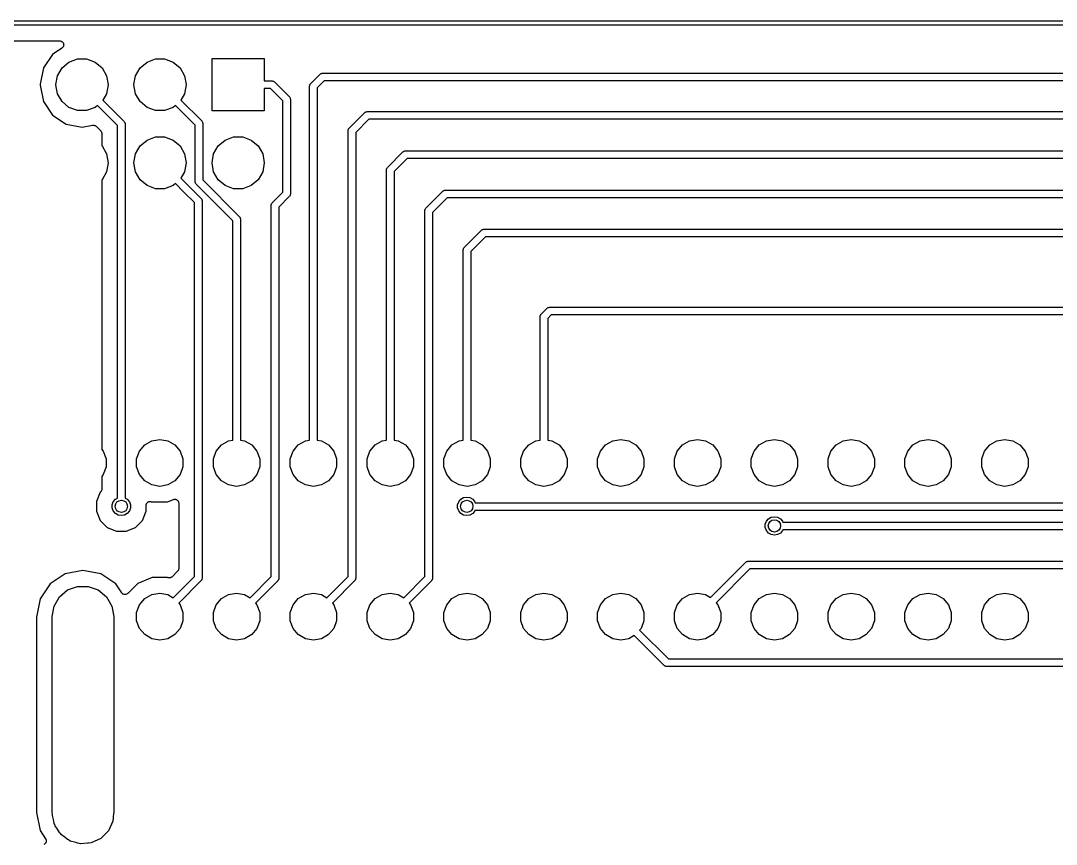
# Model space of a CAD drawing. Extents: x 70 to 225, y -126 to -70.
# Drawn here: x 88.22 to 121.91, y -96.51 to -69.72 of the extents above; entities that cross this region are included whole.
import ezdxf

# ---------------------------------------------------------------- set-up
doc = ezdxf.new("R2010")
doc.units = 0
doc.header["$MEASUREMENT"] = 0
doc.layers.add('BLACK', color=7, linetype='CONTINUOUS')

msp = doc.modelspace()

# ---------------------------------------------------------------- linework, layer by layer
at = {"layer": 'Black'}
for p, q in [((70.2, -69.725), (225.2, -69.725)), ((225.125, -69.875), (70.275, -69.875)), ((70.91, -70.383), (89.4878, -70.383)), ((89.4878, -70.383), (89.4947, -70.3842)), ((89.4947, -70.3842), (89.5017, -70.3838)), ((89.5017, -70.3838), (89.5163, -70.388)), ((89.5163, -70.388), (89.5313, -70.3907)), ((89.5313, -70.3907), (89.5373, -70.3941)), ((89.5373, -70.3941), (89.544, -70.3961)), ((89.544, -70.3961), (89.5563, -70.4051)), ((89.5563, -70.4051), (89.5695, -70.4127)), ((89.5695, -70.4127), (89.574, -70.4181)), ((89.574, -70.4181), (89.5796, -70.4222)), ((89.5796, -70.4222), (89.588, -70.4348)), ((89.5584, -70.6156), (89.2529, -70.8197)), ((89.5634, -70.6108), (89.5584, -70.6156)), ((89.5695, -70.6073), (89.5634, -70.6108)), ((89.5793, -70.5956), (89.5695, -70.6073)), ((89.5903, -70.5851), (89.5793, -70.5956)), ((89.588, -70.4348), (89.5978, -70.4465)), ((89.5933, -70.5788), (89.5903, -70.5851)), ((89.5978, -70.5735), (89.5933, -70.5788)), ((89.5978, -70.4465), (89.6002, -70.4531)), ((89.603, -70.5592), (89.5978, -70.5735)), ((89.6002, -70.4531), (89.6041, -70.4589)), ((89.6098, -70.5455), (89.603, -70.5592)), ((89.6041, -70.4589), (89.6077, -70.4736)), ((89.6077, -70.4736), (89.6129, -70.4879)), ((89.6105, -70.5386), (89.6098, -70.5455)), ((89.6129, -70.5321), (89.6105, -70.5386)), ((89.6129, -70.4879), (89.6129, -70.4949)), ((89.6129, -70.4949), (89.6146, -70.5017)), ((89.6146, -70.5017), (89.6129, -70.5168)), ((89.6129, -70.5168), (89.6129, -70.5321)), ((89.2529, -70.8197), (88.959, -71.2595)), ((89.5602, -71.2577), (89.7863, -71.068)), ((89.7863, -71.068), (90.0637, -70.967)), ((90.0637, -70.967), (90.359, -70.967)), ((90.359, -70.967), (90.6363, -71.068)), ((90.6363, -71.068), (90.8625, -71.2577)), ((92.1002, -71.2577), (92.3263, -71.068)), ((92.3263, -71.068), (92.6037, -70.967)), ((92.6037, -70.967), (92.899, -70.967)), ((92.899, -70.967), (93.1763, -71.068)), ((93.1763, -71.068), (93.4025, -71.2577)), ((94.4413, -72.6573), (94.4413, -70.9573)), ((94.4413, -70.9573), (96.1414, -70.9573)), ((96.1414, -70.9573), (96.1414, -71.6823)), ((88.959, -71.2595), (88.8533, -71.7908)), ((89.4126, -71.5134), (89.5602, -71.2577)), ((90.8625, -71.2577), (91.0101, -71.5134)), ((91.9526, -71.5134), (92.1002, -71.2577)), ((93.4025, -71.2577), (93.5501, -71.5134)), ((97.9938, -71.4426), (97.9986, -71.4399)), ((97.9986, -71.4399), (98.0147, -71.437)), ((98.0147, -71.437), (98.0305, -71.4328)), ((98.0305, -71.4328), (98.0359, -71.4333)), ((98.0359, -71.4333), (98.0413, -71.4323)), ((98.0413, -71.4323), (157.471, -71.4323)), ((89.3614, -71.8041), (89.4126, -71.5134)), ((91.0101, -71.5134), (91.0613, -71.8041)), ((91.9013, -71.8041), (91.9526, -71.5134)), ((93.5501, -71.5134), (93.6013, -71.8041)), ((96.1414, -71.6823), (96.3913, -71.6823)), ((96.3913, -71.6823), (96.3968, -71.6833)), ((96.3968, -71.6833), (96.4022, -71.6828)), ((96.4022, -71.6828), (96.418, -71.687)), ((96.418, -71.687), (96.4341, -71.6899)), ((96.4341, -71.6899), (96.4389, -71.6926)), ((96.4389, -71.6926), (96.4442, -71.694)), ((96.4442, -71.694), (96.4576, -71.7034)), ((96.4576, -71.7034), (96.4717, -71.7116)), ((96.4717, -71.7116), (96.4752, -71.7158)), ((96.4752, -71.7158), (96.4797, -71.7189)), ((96.4797, -71.7189), (96.9547, -72.1939)), ((97.6374, -71.7911), (97.6456, -71.777)), ((97.6456, -71.777), (97.6498, -71.7734)), ((97.6498, -71.7734), (97.653, -71.7689)), ((97.653, -71.7689), (97.953, -71.4689)), ((98.0931, -71.6823), (97.8663, -71.9091)), ((97.953, -71.4689), (97.9575, -71.4658)), ((97.9575, -71.4658), (97.961, -71.4616)), ((97.961, -71.4616), (97.9751, -71.4534)), ((97.9751, -71.4534), (97.9885, -71.444)), ((97.9885, -71.444), (97.9938, -71.4426)), ((157.471, -71.6823), (98.0931, -71.6823)), ((88.8533, -71.7908), (88.8533, -71.8239)), ((88.8533, -71.8239), (88.959, -72.3552)), ((89.3614, -71.8106), (89.3614, -71.8041)), ((89.4126, -72.1013), (89.3614, -71.8106)), ((89.5602, -72.3569), (89.4126, -72.1013)), ((91.0101, -72.1013), (90.89, -72.3092)), ((91.0613, -71.8106), (91.0101, -72.1013)), ((91.0613, -71.8041), (91.0613, -71.8106)), ((91.9013, -71.8106), (91.9013, -71.8041)), ((91.9526, -72.1013), (91.9013, -71.8106)), ((92.1002, -72.3569), (91.9526, -72.1013)), ((93.5501, -72.1013), (93.43, -72.3092)), ((93.6013, -71.8106), (93.5501, -72.1013)), ((93.6013, -71.8041), (93.6013, -71.8106)), ((96.3396, -71.9323), (96.1414, -71.9323)), ((96.1414, -71.9323), (96.1414, -72.6573)), ((96.7413, -72.3341), (96.3396, -71.9323)), ((97.6163, -71.8573), (97.6173, -71.8519)), ((97.6163, -72.2073), (97.6163, -71.8573)), ((97.6168, -71.8464), (97.6211, -71.8307)), ((97.6173, -71.8519), (97.6168, -71.8464)), ((97.6211, -71.8307), (97.6239, -71.8146)), ((97.6239, -71.8146), (97.6266, -71.8098)), ((97.6266, -71.8098), (97.6281, -71.8045)), ((97.6281, -71.8045), (97.6374, -71.7911)), ((97.8663, -71.9091), (97.8663, -72.2073)), ((88.959, -72.3552), (89.2529, -72.7949)), ((89.7863, -72.5467), (89.5602, -72.3569)), ((90.89, -72.3092), (91.5784, -72.9976)), ((92.3263, -72.5467), (92.1002, -72.3569)), ((93.43, -72.3092), (94.1047, -72.9839)), ((96.7413, -75.3056), (96.7413, -72.3341)), ((96.9547, -72.1939), (96.9579, -72.1985)), ((96.9579, -72.1985), (96.9621, -72.202)), ((96.9621, -72.202), (96.9703, -72.2161)), ((96.9703, -72.2161), (96.9796, -72.2295)), ((96.9796, -72.2295), (96.9811, -72.2348)), ((96.9811, -72.2348), (96.9838, -72.2396)), ((96.9838, -72.2396), (96.9866, -72.2557)), ((96.9866, -72.2557), (96.9909, -72.2714)), ((96.9909, -72.2714), (96.9904, -72.2769)), ((96.9904, -72.2769), (96.9913, -72.2823)), ((96.9913, -72.2823), (96.9913, -75.3573)), ((97.6163, -83.3645), (97.6163, -72.2073)), ((97.8663, -72.2073), (97.8663, -83.3645)), ((90.0637, -72.6477), (89.7863, -72.5467)), ((90.359, -72.6477), (90.0637, -72.6477)), ((90.6363, -72.5467), (90.359, -72.6477)), ((90.7112, -72.4839), (90.6363, -72.5467)), ((91.365, -73.1378), (90.7112, -72.4839)), ((92.6037, -72.6477), (92.3263, -72.5467)), ((92.899, -72.6477), (92.6037, -72.6477)), ((93.1763, -72.5467), (92.899, -72.6477)), ((93.2512, -72.4839), (93.1763, -72.5467)), ((93.8914, -73.1241), (93.2512, -72.4839)), ((96.1414, -72.6573), (94.4413, -72.6573)), ((98.903, -73.2189), (99.403, -72.7189)), ((99.403, -72.7189), (99.4075, -72.7158)), ((99.4075, -72.7158), (99.411, -72.7116)), ((99.411, -72.7116), (99.4251, -72.7034)), ((99.4251, -72.7034), (99.4385, -72.694)), ((99.4385, -72.694), (99.4438, -72.6926)), ((99.4438, -72.6926), (99.4486, -72.6899)), ((99.4486, -72.6899), (99.4647, -72.687)), ((99.4647, -72.687), (99.4805, -72.6828)), ((99.4805, -72.6828), (99.4859, -72.6833)), ((99.4859, -72.6833), (99.4913, -72.6823)), ((99.4913, -72.6823), (154.971, -72.6823)), ((89.2529, -72.7949), (89.6926, -73.0888)), ((89.6926, -73.0888), (90.2113, -73.1919)), ((90.2113, -73.1919), (90.553, -73.124)), ((90.553, -73.124), (90.5709, -73.1236)), ((90.5709, -73.1236), (90.5888, -73.122)), ((90.5888, -73.122), (90.5929, -73.1231)), ((90.5929, -73.1231), (90.5971, -73.123)), ((90.5971, -73.123), (90.6141, -73.1288)), ((91.5784, -72.9976), (91.5815, -73.0021)), ((91.5815, -73.0021), (91.5858, -73.0056)), ((91.5858, -73.0056), (91.5939, -73.0198)), ((91.5939, -73.0198), (91.6033, -73.0332)), ((91.6033, -73.0332), (91.6047, -73.0385)), ((91.6047, -73.0385), (91.6075, -73.0432)), ((91.6075, -73.0432), (91.6103, -73.0593)), ((91.6103, -73.0593), (91.6145, -73.0751)), ((91.6145, -73.0751), (91.614, -73.0806)), ((91.614, -73.0806), (91.615, -73.086)), ((91.615, -73.086), (91.615, -85.0957)), ((93.8914, -74.9573), (93.8914, -73.1241)), ((94.1047, -72.9839), (94.1079, -72.9885)), ((94.1079, -72.9885), (94.1121, -72.992)), ((94.1121, -72.992), (94.1203, -73.0061)), ((94.1203, -73.0061), (94.1296, -73.0195)), ((94.1296, -73.0195), (94.1311, -73.0248)), ((94.1311, -73.0248), (94.1338, -73.0296)), ((94.1338, -73.0296), (94.1366, -73.0457)), ((94.1366, -73.0457), (94.1409, -73.0614)), ((94.1409, -73.0614), (94.1404, -73.0669)), ((94.1404, -73.0669), (94.1414, -73.0723)), ((94.1414, -73.0723), (94.1414, -74.9056)), ((99.5431, -72.9323), (99.1163, -73.3591)), ((154.971, -72.9323), (99.5431, -72.9323)), ((90.6141, -73.1288), (90.6314, -73.1334)), ((90.6314, -73.1334), (90.6349, -73.1358)), ((90.6349, -73.1358), (90.6388, -73.1372)), ((90.6388, -73.1372), (90.6528, -73.1484)), ((90.6528, -73.1484), (90.6676, -73.1587)), ((90.6676, -73.1587), (90.8198, -73.311)), ((90.8198, -73.311), (90.823, -73.3156)), ((90.823, -73.3156), (90.8273, -73.3192)), ((90.8273, -73.3192), (90.8356, -73.3335)), ((90.8356, -73.3335), (90.8451, -73.3471)), ((90.8451, -73.3471), (90.8465, -73.3525)), ((90.8465, -73.3525), (90.8493, -73.3573)), ((90.8493, -73.3573), (90.8522, -73.3737)), ((90.8522, -73.3737), (90.8565, -73.3897)), ((90.8565, -73.3897), (90.856, -73.3953)), ((90.856, -73.3953), (90.857, -73.4008)), ((90.857, -73.4008), (90.857, -73.7931)), ((91.365, -85.0957), (91.365, -73.1378)), ((98.8663, -73.3073), (98.8673, -73.3019)), ((98.8663, -87.8056), (98.8663, -73.3073)), ((98.8668, -73.2964), (98.8711, -73.2807)), ((98.8673, -73.3019), (98.8668, -73.2964)), ((98.8711, -73.2807), (98.8739, -73.2646)), ((98.8739, -73.2646), (98.8766, -73.2598)), ((98.8766, -73.2598), (98.8781, -73.2545)), ((98.8781, -73.2545), (98.8874, -73.2411)), ((98.8874, -73.2411), (98.8956, -73.227)), ((98.8956, -73.227), (98.8998, -73.2234)), ((98.8998, -73.2234), (98.903, -73.2189)), ((99.1163, -73.3591), (99.1163, -87.8573)), ((90.857, -73.7931), (90.8625, -73.7977)), ((90.8625, -73.7977), (91.0101, -74.0534)), ((91.9526, -74.0534), (92.1002, -73.7977)), ((92.1002, -73.7977), (92.3263, -73.608)), ((92.3263, -73.608), (92.6037, -73.507)), ((92.6037, -73.507), (92.899, -73.507)), ((92.899, -73.507), (93.1763, -73.608)), ((93.1763, -73.608), (93.4025, -73.7977)), ((93.4025, -73.7977), (93.5501, -74.0534)), ((94.4926, -74.0534), (94.6402, -73.7977)), ((94.6402, -73.7977), (94.8663, -73.608)), ((94.8663, -73.608), (95.1437, -73.507)), ((95.1437, -73.507), (95.439, -73.507)), ((95.439, -73.507), (95.7163, -73.608)), ((95.7163, -73.608), (95.9425, -73.7977)), ((95.9425, -73.7977), (96.0901, -74.0534)), ((91.0101, -74.0534), (91.0613, -74.3441)), ((91.9013, -74.3441), (91.9526, -74.0534)), ((93.5501, -74.0534), (93.6013, -74.3441)), ((94.4413, -74.3441), (94.4926, -74.0534)), ((96.0901, -74.0534), (96.1414, -74.3441)), ((100.153, -74.4939), (100.653, -73.9939)), ((100.653, -73.9939), (100.657, -73.9908)), ((100.657, -73.9908), (100.661, -73.9866)), ((100.661, -73.9866), (100.675, -73.9784)), ((100.675, -73.9784), (100.689, -73.969)), ((100.689, -73.969), (100.694, -73.9676)), ((100.694, -73.9676), (100.699, -73.9649)), ((100.699, -73.9649), (100.715, -73.962)), ((100.715, -73.962), (100.73, -73.9578)), ((100.73, -73.9578), (100.736, -73.9583)), ((100.736, -73.9583), (100.741, -73.9573)), ((100.741, -73.9573), (159.971, -73.9573)), ((91.0613, -74.3506), (91.0101, -74.6413)), ((91.0613, -74.3441), (91.0613, -74.3506)), ((91.9013, -74.3506), (91.9013, -74.3441)), ((91.9526, -74.6413), (91.9013, -74.3506)), ((93.6013, -74.3506), (93.5501, -74.6413)), ((93.6013, -74.3441), (93.6013, -74.3506)), ((94.4413, -74.3506), (94.4413, -74.3441)), ((94.4926, -74.6413), (94.4413, -74.3506)), ((96.1414, -74.3506), (96.0901, -74.6413)), ((96.1414, -74.3441), (96.1414, -74.3506)), ((100.793, -74.2073), (100.366, -74.6341)), ((159.971, -74.2073), (100.793, -74.2073)), ((91.0101, -74.6413), (90.8625, -74.8969)), ((92.1002, -74.8969), (91.9526, -74.6413)), ((93.5501, -74.6413), (93.43, -74.8492)), ((94.6402, -74.8969), (94.4926, -74.6413)), ((96.0901, -74.6413), (95.9425, -74.8969)), ((100.116, -74.5823), (100.117, -74.5769)), ((100.116, -83.3645), (100.116, -74.5823)), ((100.117, -74.5714), (100.121, -74.5557)), ((100.117, -74.5769), (100.117, -74.5714)), ((100.121, -74.5557), (100.124, -74.5396)), ((100.124, -74.5396), (100.127, -74.5348)), ((100.127, -74.5348), (100.128, -74.5295)), ((100.128, -74.5295), (100.137, -74.5161)), ((100.137, -74.5161), (100.146, -74.502)), ((100.146, -74.502), (100.15, -74.4984)), ((100.15, -74.4984), (100.153, -74.4939)), ((100.366, -74.6341), (100.366, -83.3645)), ((90.8625, -74.8969), (90.857, -74.9016)), ((90.857, -74.9016), (90.857, -83.6691)), ((92.3263, -75.0867), (92.1002, -74.8969)), ((92.6037, -75.1877), (92.3263, -75.0867)), ((93.1763, -75.0867), (92.899, -75.1877)), ((93.2512, -75.0239), (93.1763, -75.0867)), ((93.513, -75.2857), (93.2512, -75.0239)), ((93.43, -74.8492), (93.6897, -75.1089)), ((93.6897, -75.1089), (94.0797, -75.4989)), ((93.8923, -74.9628), (93.8914, -74.9573)), ((93.8918, -74.9682), (93.8923, -74.9628)), ((93.8961, -74.984), (93.8918, -74.9682)), ((93.8989, -75.0001), (93.8961, -74.984)), ((93.9016, -75.0048), (93.8989, -75.0001)), ((93.9031, -75.0102), (93.9016, -75.0048)), ((93.9124, -75.0235), (93.9031, -75.0102)), ((93.9206, -75.0377), (93.9124, -75.0235)), ((93.9248, -75.0412), (93.9206, -75.0377)), ((93.928, -75.0457), (93.9248, -75.0412)), ((95.1163, -76.2341), (93.928, -75.0457)), ((94.1414, -74.9056), (95.3297, -76.0939)), ((94.8663, -75.0867), (94.6402, -74.8969)), ((95.1437, -75.1877), (94.8663, -75.0867)), ((95.7163, -75.0867), (95.439, -75.1877)), ((95.9425, -74.8969), (95.7163, -75.0867)), ((92.899, -75.1877), (92.6037, -75.1877)), ((93.8663, -75.6391), (93.513, -75.2857)), ((95.439, -75.1877), (95.1437, -75.1877)), ((96.403, -75.6439), (96.7413, -75.3056)), ((96.9547, -75.4457), (96.6163, -75.7841)), ((96.9579, -75.4412), (96.9547, -75.4457)), ((96.9621, -75.4377), (96.9579, -75.4412)), ((96.9703, -75.4235), (96.9621, -75.4377)), ((96.9796, -75.4102), (96.9703, -75.4235)), ((96.9811, -75.4048), (96.9796, -75.4102)), ((96.9838, -75.4001), (96.9811, -75.4048)), ((96.9866, -75.384), (96.9838, -75.4001)), ((96.9909, -75.3682), (96.9866, -75.384)), ((96.9913, -75.3573), (96.9904, -75.3628)), ((96.9904, -75.3628), (96.9909, -75.3682)), ((101.403, -75.8189), (101.953, -75.2689)), ((102.093, -75.4823), (101.616, -75.9591)), ((101.953, -75.2689), (101.957, -75.2658)), ((101.957, -75.2658), (101.961, -75.2616)), ((101.961, -75.2616), (101.975, -75.2534)), ((101.975, -75.2534), (101.989, -75.244)), ((101.989, -75.244), (101.994, -75.2426)), ((101.994, -75.2426), (101.999, -75.2399)), ((101.999, -75.2399), (102.015, -75.237)), ((102.015, -75.237), (102.03, -75.2328)), ((102.03, -75.2328), (102.036, -75.2333)), ((102.036, -75.2333), (102.041, -75.2323)), ((102.041, -75.2323), (152.471, -75.2323)), ((152.471, -75.4823), (102.093, -75.4823)), ((93.8663, -87.8056), (93.8663, -75.6391)), ((94.0797, -75.4989), (94.0829, -75.5035)), ((94.0829, -75.5035), (94.0871, -75.507)), ((94.0871, -75.507), (94.0953, -75.5211)), ((94.0953, -75.5211), (94.1046, -75.5345)), ((94.1046, -75.5345), (94.1061, -75.5398)), ((94.1061, -75.5398), (94.1088, -75.5446)), ((94.1088, -75.5446), (94.1116, -75.5607)), ((94.1116, -75.5607), (94.1159, -75.5764)), ((94.1159, -75.5764), (94.1154, -75.5819)), ((94.1154, -75.5819), (94.1163, -75.5873)), ((94.1163, -75.5873), (94.1163, -87.8573)), ((96.3663, -75.7323), (96.3673, -75.7269)), ((96.3663, -87.8056), (96.3663, -75.7323)), ((96.3668, -75.7214), (96.3711, -75.7057)), ((96.3673, -75.7269), (96.3668, -75.7214)), ((96.3711, -75.7057), (96.3739, -75.6896)), ((96.3739, -75.6896), (96.3766, -75.6848)), ((96.3766, -75.6848), (96.3781, -75.6795)), ((96.3781, -75.6795), (96.3874, -75.6661)), ((96.3874, -75.6661), (96.3956, -75.652)), ((96.3956, -75.652), (96.3998, -75.6484)), ((96.3998, -75.6484), (96.403, -75.6439)), ((96.6163, -75.7841), (96.6163, -87.8573)), ((101.396, -75.827), (101.4, -75.8234)), ((101.4, -75.8234), (101.403, -75.8189)), ((95.3297, -76.0939), (95.3329, -76.0985)), ((95.3329, -76.0985), (95.3371, -76.102)), ((95.3371, -76.102), (95.3453, -76.1161)), ((95.3453, -76.1161), (95.3546, -76.1295)), ((95.3546, -76.1295), (95.3561, -76.1348)), ((95.3561, -76.1348), (95.3588, -76.1396)), ((95.3588, -76.1396), (95.3616, -76.1557)), ((95.3616, -76.1557), (95.3659, -76.1714)), ((101.366, -75.9073), (101.367, -75.9019)), ((101.366, -87.8056), (101.366, -75.9073)), ((101.367, -75.8964), (101.371, -75.8807)), ((101.367, -75.9019), (101.367, -75.8964)), ((101.371, -75.8807), (101.374, -75.8646)), ((101.374, -75.8646), (101.377, -75.8598)), ((101.377, -75.8598), (101.378, -75.8545)), ((101.378, -75.8545), (101.387, -75.8411)), ((101.387, -75.8411), (101.396, -75.827)), ((101.616, -75.9591), (101.616, -87.8573)), ((95.1163, -83.3645), (95.1163, -76.2341)), ((95.3659, -76.1714), (95.3654, -76.1769)), ((95.3654, -76.1769), (95.3663, -76.1823)), ((95.3663, -76.1823), (95.3663, -83.3645)), ((102.653, -77.0939), (103.203, -76.5439)), ((103.343, -76.7573), (102.866, -77.2341)), ((103.203, -76.5439), (103.207, -76.5408)), ((103.207, -76.5408), (103.211, -76.5366)), ((103.211, -76.5366), (103.225, -76.5284)), ((103.225, -76.5284), (103.239, -76.519)), ((103.239, -76.519), (103.244, -76.5176)), ((103.244, -76.5176), (103.249, -76.5149)), ((103.249, -76.5149), (103.265, -76.512)), ((103.265, -76.512), (103.28, -76.5078)), ((103.28, -76.5078), (103.286, -76.5083)), ((103.286, -76.5083), (103.291, -76.5073)), ((103.291, -76.5073), (162.471, -76.5073)), ((162.471, -76.7573), (103.343, -76.7573)), ((102.617, -77.1714), (102.621, -77.1557)), ((102.617, -77.1769), (102.617, -77.1714)), ((102.621, -77.1557), (102.624, -77.1396)), ((102.624, -77.1396), (102.627, -77.1348)), ((102.627, -77.1348), (102.628, -77.1295)), ((102.628, -77.1295), (102.637, -77.1161)), ((102.637, -77.1161), (102.646, -77.102)), ((102.646, -77.102), (102.65, -77.0984)), ((102.65, -77.0984), (102.653, -77.0939)), ((102.616, -77.1823), (102.617, -77.1769)), ((102.616, -83.3645), (102.616, -77.1823)), ((102.866, -77.2341), (102.866, -83.3645)), ((105.153, -79.2689), (105.34, -79.0816)), ((105.34, -79.0816), (105.345, -79.0785)), ((105.345, -79.0785), (105.348, -79.0742)), ((105.348, -79.0742), (105.362, -79.0661)), ((105.362, -79.0661), (105.376, -79.0567)), ((105.376, -79.0567), (105.381, -79.0553)), ((105.381, -79.0553), (105.386, -79.0525)), ((105.386, -79.0525), (105.402, -79.0497)), ((105.402, -79.0497), (105.418, -79.0455)), ((105.418, -79.0455), (105.423, -79.046)), ((105.423, -79.046), (105.429, -79.045)), ((105.429, -79.045), (165.229, -79.045)), ((105.116, -79.3573), (105.117, -79.3519)), ((105.116, -83.3645), (105.116, -79.3573)), ((105.117, -79.3464), (105.121, -79.3307)), ((105.117, -79.3519), (105.117, -79.3464)), ((105.121, -79.3307), (105.124, -79.3146)), ((105.124, -79.3146), (105.127, -79.3098)), ((105.127, -79.3098), (105.128, -79.3045)), ((105.128, -79.3045), (105.137, -79.2911)), ((105.137, -79.2911), (105.146, -79.277)), ((105.146, -79.277), (105.15, -79.2734)), ((105.15, -79.2734), (105.153, -79.2689)), ((105.48, -79.295), (105.366, -79.4091)), ((105.366, -79.4091), (105.366, -83.3645)), ((165.116, -79.295), (105.48, -79.295)), ((92.0789, -83.7249), (92.2497, -83.5214)), ((92.2497, -83.5214), (92.4797, -83.3886)), ((92.4797, -83.3886), (92.7413, -83.3424)), ((92.7413, -83.3424), (93.003, -83.3886)), ((93.003, -83.3886), (93.233, -83.5214)), ((93.233, -83.5214), (93.4038, -83.7249)), ((94.5789, -83.7249), (94.7497, -83.5214)), ((94.7497, -83.5214), (94.9797, -83.3886)), ((94.9797, -83.3886), (95.1163, -83.3645)), ((95.3663, -83.3645), (95.503, -83.3886)), ((95.503, -83.3886), (95.733, -83.5214)), ((95.733, -83.5214), (95.9038, -83.7249)), ((97.0789, -83.7249), (97.2497, -83.5214)), ((97.2497, -83.5214), (97.4797, -83.3886)), ((97.4797, -83.3886), (97.6163, -83.3645)), ((97.8663, -83.3645), (98.003, -83.3886)), ((98.003, -83.3886), (98.233, -83.5214)), ((98.233, -83.5214), (98.4038, -83.7249)), ((99.5789, -83.7249), (99.7497, -83.5214)), ((99.7497, -83.5214), (99.9797, -83.3886)), ((99.9797, -83.3886), (100.116, -83.3645)), ((100.366, -83.3645), (100.503, -83.3886)), ((100.503, -83.3886), (100.733, -83.5214)), ((100.733, -83.5214), (100.904, -83.7249)), ((102.079, -83.7249), (102.25, -83.5214)), ((102.25, -83.5214), (102.48, -83.3886)), ((102.48, -83.3886), (102.616, -83.3645)), ((102.866, -83.3645), (103.003, -83.3886)), ((103.003, -83.3886), (103.233, -83.5214)), ((103.233, -83.5214), (103.404, -83.7249)), ((104.579, -83.7249), (104.75, -83.5214)), ((104.75, -83.5214), (104.98, -83.3886)), ((104.98, -83.3886), (105.116, -83.3645)), ((105.366, -83.3645), (105.503, -83.3886)), ((105.503, -83.3886), (105.733, -83.5214)), ((105.733, -83.5214), (105.904, -83.7249)), ((107.079, -83.7249), (107.25, -83.5214)), ((107.25, -83.5214), (107.48, -83.3886)), ((107.48, -83.3886), (107.741, -83.3424)), ((107.741, -83.3424), (108.003, -83.3886)), ((108.003, -83.3886), (108.233, -83.5214)), ((108.233, -83.5214), (108.404, -83.7249)), ((109.579, -83.7249), (109.75, -83.5214)), ((109.75, -83.5214), (109.98, -83.3886)), ((109.98, -83.3886), (110.241, -83.3424)), ((110.241, -83.3424), (110.503, -83.3886)), ((110.503, -83.3886), (110.733, -83.5214)), ((110.733, -83.5214), (110.904, -83.7249)), ((112.079, -83.7249), (112.25, -83.5214)), ((112.25, -83.5214), (112.48, -83.3886)), ((112.48, -83.3886), (112.741, -83.3424)), ((112.741, -83.3424), (113.003, -83.3886)), ((113.003, -83.3886), (113.233, -83.5214)), ((113.233, -83.5214), (113.404, -83.7249)), ((114.579, -83.7249), (114.75, -83.5214)), ((114.75, -83.5214), (114.98, -83.3886)), ((114.98, -83.3886), (115.241, -83.3424)), ((115.241, -83.3424), (115.503, -83.3886)), ((115.503, -83.3886), (115.733, -83.5214)), ((115.733, -83.5214), (115.904, -83.7249)), ((117.079, -83.7249), (117.25, -83.5214)), ((117.25, -83.5214), (117.48, -83.3886)), ((117.48, -83.3886), (117.741, -83.3424)), ((117.741, -83.3424), (118.003, -83.3886)), ((118.003, -83.3886), (118.233, -83.5214)), ((118.233, -83.5214), (118.404, -83.7249)), ((119.579, -83.7249), (119.75, -83.5214)), ((119.75, -83.5214), (119.98, -83.3886)), ((119.98, -83.3886), (120.241, -83.3424)), ((120.241, -83.3424), (120.503, -83.3886)), ((120.503, -83.3886), (120.733, -83.5214)), ((120.733, -83.5214), (120.904, -83.7249)), ((90.857, -83.6691), (90.9038, -83.7249)), ((90.9038, -83.7249), (90.9946, -83.9745)), ((91.9881, -83.9745), (92.0789, -83.7249)), ((93.4038, -83.7249), (93.4946, -83.9745)), ((94.4881, -83.9745), (94.5789, -83.7249)), ((95.9038, -83.7249), (95.9946, -83.9745)), ((96.9881, -83.9745), (97.0789, -83.7249)), ((98.4038, -83.7249), (98.4946, -83.9745)), ((99.4881, -83.9745), (99.5789, -83.7249)), ((100.904, -83.7249), (100.995, -83.9745)), ((101.988, -83.9745), (102.079, -83.7249)), ((103.404, -83.7249), (103.495, -83.9745)), ((104.488, -83.9745), (104.579, -83.7249)), ((105.904, -83.7249), (105.995, -83.9745)), ((106.988, -83.9745), (107.079, -83.7249)), ((108.404, -83.7249), (108.495, -83.9745)), ((109.488, -83.9745), (109.579, -83.7249)), ((110.904, -83.7249), (110.995, -83.9745)), ((111.988, -83.9745), (112.079, -83.7249)), ((113.404, -83.7249), (113.495, -83.9745)), ((114.488, -83.9745), (114.579, -83.7249)), ((115.904, -83.7249), (115.995, -83.9745)), ((116.988, -83.9745), (117.079, -83.7249)), ((118.404, -83.7249), (118.495, -83.9745)), ((119.488, -83.9745), (119.579, -83.7249)), ((120.904, -83.7249), (120.995, -83.9745)), ((90.9946, -84.2402), (90.9038, -84.4898)), ((90.9946, -83.9745), (90.9946, -84.2402)), ((91.9881, -84.2402), (91.9881, -83.9745)), ((92.0789, -84.4898), (91.9881, -84.2402)), ((93.4946, -84.2402), (93.4038, -84.4898)), ((93.4946, -83.9745), (93.4946, -84.2402)), ((94.4881, -84.2402), (94.4881, -83.9745)), ((94.5789, -84.4898), (94.4881, -84.2402)), ((95.9946, -84.2402), (95.9038, -84.4898)), ((95.9946, -83.9745), (95.9946, -84.2402)), ((96.9881, -84.2402), (96.9881, -83.9745)), ((97.0789, -84.4898), (96.9881, -84.2402)), ((98.4946, -84.2402), (98.4038, -84.4898)), ((98.4946, -83.9745), (98.4946, -84.2402)), ((99.4881, -84.2402), (99.4881, -83.9745)), ((99.5789, -84.4898), (99.4881, -84.2402)), ((100.995, -84.2402), (100.904, -84.4898)), ((100.995, -83.9745), (100.995, -84.2402)), ((101.988, -84.2402), (101.988, -83.9745)), ((102.079, -84.4898), (101.988, -84.2402)), ((103.495, -84.2402), (103.404, -84.4898)), ((103.495, -83.9745), (103.495, -84.2402)), ((104.488, -84.2402), (104.488, -83.9745)), ((104.579, -84.4898), (104.488, -84.2402)), ((105.995, -84.2402), (105.904, -84.4898)), ((105.995, -83.9745), (105.995, -84.2402)), ((106.988, -84.2402), (106.988, -83.9745)), ((107.079, -84.4898), (106.988, -84.2402)), ((108.495, -84.2402), (108.404, -84.4898)), ((108.495, -83.9745), (108.495, -84.2402)), ((109.488, -84.2402), (109.488, -83.9745)), ((109.579, -84.4898), (109.488, -84.2402)), ((110.995, -84.2402), (110.904, -84.4898)), ((110.995, -83.9745), (110.995, -84.2402)), ((111.988, -84.2402), (111.988, -83.9745)), ((112.079, -84.4898), (111.988, -84.2402)), ((113.495, -84.2402), (113.404, -84.4898)), ((113.495, -83.9745), (113.495, -84.2402)), ((114.488, -84.2402), (114.488, -83.9745)), ((114.579, -84.4898), (114.488, -84.2402)), ((115.995, -84.2402), (115.904, -84.4898)), ((115.995, -83.9745), (115.995, -84.2402)), ((116.988, -84.2402), (116.988, -83.9745)), ((117.079, -84.4898), (116.988, -84.2402)), ((118.495, -84.2402), (118.404, -84.4898)), ((118.495, -83.9745), (118.495, -84.2402)), ((119.488, -84.2402), (119.488, -83.9745)), ((119.579, -84.4898), (119.488, -84.2402)), ((120.995, -84.2402), (120.904, -84.4898)), ((120.995, -83.9745), (120.995, -84.2402)), ((90.9038, -84.4898), (90.857, -84.5455)), ((90.857, -84.5455), (90.857, -84.9575)), ((92.2497, -84.6933), (92.0789, -84.4898)), ((93.4038, -84.4898), (93.233, -84.6933)), ((94.7497, -84.6933), (94.5789, -84.4898)), ((95.9038, -84.4898), (95.733, -84.6933)), ((97.2497, -84.6933), (97.0789, -84.4898)), ((98.4038, -84.4898), (98.233, -84.6933)), ((99.7497, -84.6933), (99.5789, -84.4898)), ((100.904, -84.4898), (100.733, -84.6933)), ((102.25, -84.6933), (102.079, -84.4898)), ((103.404, -84.4898), (103.233, -84.6933)), ((104.75, -84.6933), (104.579, -84.4898)), ((105.904, -84.4898), (105.733, -84.6933)), ((107.25, -84.6933), (107.079, -84.4898)), ((108.404, -84.4898), (108.233, -84.6933)), ((109.75, -84.6933), (109.579, -84.4898)), ((110.904, -84.4898), (110.733, -84.6933)), ((112.25, -84.6933), (112.079, -84.4898)), ((113.404, -84.4898), (113.233, -84.6933)), ((114.75, -84.6933), (114.579, -84.4898)), ((115.904, -84.4898), (115.733, -84.6933)), ((117.25, -84.6933), (117.079, -84.4898)), ((118.404, -84.4898), (118.233, -84.6933)), ((119.75, -84.6933), (119.579, -84.4898)), ((120.904, -84.4898), (120.733, -84.6933)), ((92.4797, -84.8261), (92.2497, -84.6933)), ((92.7413, -84.8722), (92.4797, -84.8261)), ((93.003, -84.8261), (92.7413, -84.8722)), ((93.233, -84.6933), (93.003, -84.8261)), ((94.9797, -84.8261), (94.7497, -84.6933)), ((95.2413, -84.8722), (94.9797, -84.8261)), ((95.503, -84.8261), (95.2413, -84.8722)), ((95.733, -84.6933), (95.503, -84.8261)), ((97.4797, -84.8261), (97.2497, -84.6933)), ((97.7413, -84.8722), (97.4797, -84.8261)), ((98.003, -84.8261), (97.7413, -84.8722)), ((98.233, -84.6933), (98.003, -84.8261)), ((99.9797, -84.8261), (99.7497, -84.6933)), ((100.241, -84.8722), (99.9797, -84.8261)), ((100.503, -84.8261), (100.241, -84.8722)), ((100.733, -84.6933), (100.503, -84.8261)), ((102.48, -84.8261), (102.25, -84.6933)), ((102.741, -84.8722), (102.48, -84.8261)), ((103.003, -84.8261), (102.741, -84.8722)), ((103.233, -84.6933), (103.003, -84.8261)), ((104.98, -84.8261), (104.75, -84.6933)), ((105.241, -84.8722), (104.98, -84.8261)), ((105.503, -84.8261), (105.241, -84.8722)), ((105.733, -84.6933), (105.503, -84.8261)), ((107.48, -84.8261), (107.25, -84.6933)), ((107.741, -84.8722), (107.48, -84.8261)), ((108.003, -84.8261), (107.741, -84.8722)), ((108.233, -84.6933), (108.003, -84.8261)), ((109.98, -84.8261), (109.75, -84.6933)), ((110.241, -84.8722), (109.98, -84.8261)), ((110.503, -84.8261), (110.241, -84.8722)), ((110.733, -84.6933), (110.503, -84.8261)), ((112.48, -84.8261), (112.25, -84.6933)), ((112.741, -84.8722), (112.48, -84.8261)), ((113.003, -84.8261), (112.741, -84.8722)), ((113.233, -84.6933), (113.003, -84.8261)), ((114.98, -84.8261), (114.75, -84.6933)), ((115.241, -84.8722), (114.98, -84.8261)), ((115.503, -84.8261), (115.241, -84.8722)), ((115.733, -84.6933), (115.503, -84.8261)), ((117.48, -84.8261), (117.25, -84.6933)), ((117.741, -84.8722), (117.48, -84.8261)), ((118.003, -84.8261), (117.741, -84.8722)), ((118.233, -84.6933), (118.003, -84.8261)), ((119.98, -84.8261), (119.75, -84.6933)), ((120.241, -84.8722), (119.98, -84.8261)), ((120.503, -84.8261), (120.241, -84.8722)), ((120.733, -84.6933), (120.503, -84.8261)), ((90.8054, -85.0617), (90.6821, -85.3586)), ((90.8197, -85.0474), (90.8054, -85.0617)), ((90.823, -85.0428), (90.8197, -85.0474)), ((90.8273, -85.0392), (90.823, -85.0428)), ((90.8356, -85.0249), (90.8273, -85.0392)), ((90.8451, -85.0113), (90.8356, -85.0249)), ((90.8465, -85.0059), (90.8451, -85.0113)), ((90.8493, -85.001), (90.8465, -85.0059)), ((90.8522, -84.9847), (90.8493, -85.001)), ((90.8565, -84.9687), (90.8522, -84.9847)), ((90.857, -84.9575), (90.856, -84.9631)), ((90.856, -84.9631), (90.8565, -84.9687)), ((91.2964, -85.2893), (91.365, -85.2497)), ((91.365, -85.2497), (91.365, -85.0957)), ((91.615, -85.0957), (91.615, -85.2497)), ((91.615, -85.2497), (91.6836, -85.2893)), ((102.536, -85.2893), (102.627, -85.237)), ((102.627, -85.237), (102.73, -85.2189)), ((102.73, -85.2189), (102.833, -85.237)), ((102.833, -85.237), (102.924, -85.2893)), ((90.6821, -85.3586), (90.6819, -85.68)), ((91.1934, -85.4677), (91.2292, -85.3694)), ((91.1934, -85.5723), (91.1934, -85.4677)), ((91.2292, -85.6706), (91.1934, -85.5723)), ((91.2292, -85.3694), (91.2964, -85.2893)), ((91.6836, -85.2893), (91.7508, -85.3694)), ((91.7508, -85.3694), (91.7866, -85.4677)), ((91.7866, -85.5723), (91.7508, -85.6706)), ((91.7866, -85.4677), (91.7866, -85.5723)), ((92.2979, -85.6814), (92.298, -85.4885)), ((92.298, -85.4885), (92.3004, -85.4749)), ((92.3004, -85.4749), (92.3011, -85.461)), ((92.3011, -85.461), (92.3043, -85.4533)), ((92.3043, -85.4533), (92.3057, -85.4451)), ((92.3057, -85.4451), (92.3127, -85.4331)), ((92.3127, -85.4331), (92.318, -85.4203)), ((92.318, -85.4203), (92.3236, -85.4141)), ((92.3236, -85.4141), (92.3278, -85.4069)), ((92.3278, -85.4069), (92.3384, -85.398)), ((92.3384, -85.398), (92.3478, -85.3878)), ((92.3478, -85.3878), (92.3552, -85.384)), ((92.3552, -85.384), (92.3616, -85.3786)), ((92.3616, -85.3786), (92.3746, -85.3739)), ((92.3746, -85.3739), (92.3869, -85.3675)), ((92.3869, -85.3675), (92.3952, -85.3664)), ((92.3952, -85.3664), (92.4031, -85.3635)), ((92.4031, -85.3635), (92.4169, -85.3636)), ((92.4169, -85.3636), (92.4307, -85.3618)), ((92.4307, -85.3618), (92.4388, -85.3636)), ((92.4388, -85.3636), (92.4472, -85.3636)), ((92.4472, -85.3636), (92.4602, -85.3683)), ((92.4602, -85.3683), (92.4737, -85.3713)), ((92.4737, -85.3713), (92.4876, -85.3771)), ((92.4876, -85.3771), (92.9929, -85.3776)), ((92.9929, -85.3776), (93.1829, -85.2991)), ((93.1829, -85.2991), (93.1963, -85.2961)), ((93.1963, -85.2961), (93.2093, -85.2914)), ((93.2093, -85.2914), (93.2177, -85.2914)), ((93.2177, -85.2914), (93.2259, -85.2895)), ((93.2259, -85.2895), (93.2396, -85.2914)), ((93.2396, -85.2914), (93.2534, -85.2914)), ((93.2534, -85.2914), (93.2613, -85.2942)), ((93.2613, -85.2942), (93.2696, -85.2953)), ((93.2696, -85.2953), (93.2819, -85.3017)), ((93.2819, -85.3017), (93.2948, -85.3064)), ((93.2948, -85.3064), (93.3013, -85.3118)), ((93.3013, -85.3118), (93.3087, -85.3157)), ((93.3087, -85.3157), (93.3181, -85.3259)), ((93.3181, -85.3259), (93.3286, -85.3348)), ((93.3286, -85.3348), (93.3328, -85.3421)), ((93.3328, -85.3421), (93.3385, -85.3483)), ((93.3385, -85.3483), (93.3438, -85.361)), ((93.3438, -85.361), (93.3507, -85.373)), ((93.3507, -85.373), (93.3522, -85.3813)), ((93.3522, -85.3813), (93.3554, -85.389)), ((93.3554, -85.389), (93.356, -85.4028)), ((93.356, -85.4028), (93.3584, -85.4164)), ((93.3584, -85.4164), (93.3584, -87.5425)), ((102.433, -85.4677), (102.469, -85.3694)), ((102.433, -85.5723), (102.433, -85.4677)), ((102.469, -85.6706), (102.433, -85.5723)), ((102.469, -85.3694), (102.536, -85.2893)), ((102.924, -85.2893), (102.991, -85.3694)), ((102.991, -85.3694), (103.004, -85.405)), ((103.004, -85.405), (138.767, -85.405)), ((90.6819, -85.68), (90.8046, -85.9771)), ((91.2964, -85.7507), (91.2292, -85.6706)), ((91.387, -85.803), (91.2964, -85.7507)), ((91.49, -85.8211), (91.387, -85.803)), ((91.593, -85.803), (91.49, -85.8211)), ((91.6836, -85.7507), (91.593, -85.803)), ((91.7508, -85.6706), (91.6836, -85.7507)), ((92.1746, -85.9783), (92.2979, -85.6814)), ((102.536, -85.7507), (102.469, -85.6706)), ((102.627, -85.803), (102.536, -85.7507)), ((102.73, -85.8211), (102.627, -85.803)), ((102.833, -85.803), (102.73, -85.8211)), ((102.924, -85.7507), (102.833, -85.803)), ((102.991, -85.6706), (102.924, -85.7507)), ((102.996, -85.655), (102.991, -85.6706)), ((138.819, -85.655), (102.996, -85.655)), ((112.481, -86.0068), (112.548, -85.9266)), ((112.548, -85.9266), (112.638, -85.8743)), ((112.638, -85.8743), (112.741, -85.8562)), ((112.741, -85.8562), (112.844, -85.8743)), ((112.844, -85.8743), (112.935, -85.9266)), ((112.935, -85.9266), (113.002, -86.0068)), ((90.8046, -85.9771), (91.0317, -86.2046)), ((91.0317, -86.2046), (91.3286, -86.3279)), ((91.65, -86.3281), (91.9471, -86.2054)), ((91.9471, -86.2054), (92.1746, -85.9783)), ((112.445, -86.105), (112.481, -86.0068)), ((112.445, -86.2096), (112.445, -86.105)), ((112.481, -86.3079), (112.445, -86.2096)), ((113.002, -86.0068), (113.011, -86.0323)), ((113.011, -86.0323), (153.097, -86.0323)), ((91.3286, -86.3279), (91.65, -86.3281)), ((112.548, -86.388), (112.481, -86.3079)), ((112.638, -86.4403), (112.548, -86.388)), ((112.741, -86.4585), (112.638, -86.4403)), ((112.844, -86.4403), (112.741, -86.4585)), ((112.935, -86.388), (112.844, -86.4403)), ((113.002, -86.3079), (112.935, -86.388)), ((113.011, -86.2823), (113.002, -86.3079)), ((153.149, -86.2823), (113.011, -86.2823)), ((90.2413, -87.6018), (89.6652, -87.7164)), ((90.8175, -87.7164), (90.2413, -87.6018)), ((93.3369, -87.6098), (93.3286, -87.6242)), ((93.3465, -87.5962), (93.3369, -87.6098)), ((93.3479, -87.5908), (93.3465, -87.5962)), ((93.3507, -87.586), (93.3479, -87.5908)), ((93.3536, -87.5696), (93.3507, -87.586)), ((93.3579, -87.5536), (93.3536, -87.5696)), ((93.3584, -87.5425), (93.3574, -87.548)), ((93.3574, -87.548), (93.3579, -87.5536)), ((110.665, -88.482), (111.803, -87.3439)), ((111.943, -87.5573), (110.845, -88.6552)), ((111.803, -87.3439), (111.807, -87.3408)), ((111.807, -87.3408), (111.811, -87.3366)), ((111.811, -87.3366), (111.825, -87.3284)), ((111.825, -87.3284), (111.839, -87.319)), ((111.839, -87.319), (111.844, -87.3176)), ((111.844, -87.3176), (111.849, -87.3149)), ((111.849, -87.3149), (111.865, -87.312)), ((111.865, -87.312), (111.88, -87.3078)), ((111.88, -87.3078), (111.886, -87.3083)), ((111.886, -87.3083), (111.891, -87.3073)), ((111.891, -87.3073), (150.241, -87.3073)), ((150.116, -87.5573), (111.943, -87.5573)), ((89.6652, -87.7164), (89.1768, -88.0428)), ((91.3059, -88.0428), (90.8175, -87.7164)), ((92.4898, -87.8371), (92.0229, -88.0301)), ((92.9951, -87.8376), (92.4898, -87.8371)), ((93.002, -87.8404), (92.9951, -87.8376)), ((93.0102, -87.8423), (93.002, -87.8404)), ((93.0179, -87.8458), (93.0102, -87.8423)), ((93.0316, -87.847), (93.0179, -87.8458)), ((93.0451, -87.85), (93.0316, -87.847)), ((93.0534, -87.8489), (93.0451, -87.85)), ((93.0618, -87.8497), (93.0534, -87.8489)), ((93.0751, -87.8461), (93.0618, -87.8497)), ((93.0888, -87.8443), (93.0751, -87.8461)), ((93.0963, -87.8404), (93.0888, -87.8443)), ((93.1044, -87.8383), (93.0963, -87.8404)), ((93.1157, -87.8303), (93.1044, -87.8383)), ((93.128, -87.824), (93.1157, -87.8303)), ((93.1336, -87.8178), (93.128, -87.824)), ((93.1405, -87.813), (93.1336, -87.8178)), ((93.3212, -87.6323), (93.1405, -87.813)), ((93.1807, -88.4912), (93.8663, -87.8056)), ((93.3244, -87.6278), (93.3212, -87.6323)), ((93.3286, -87.6242), (93.3244, -87.6278)), ((94.0797, -87.9457), (93.3567, -88.6688)), ((94.0829, -87.9412), (94.0797, -87.9457)), ((94.0871, -87.9377), (94.0829, -87.9412)), ((94.0953, -87.9235), (94.0871, -87.9377)), ((94.1046, -87.9102), (94.0953, -87.9235)), ((94.1061, -87.9048), (94.1046, -87.9102)), ((94.1088, -87.9001), (94.1061, -87.9048)), ((94.1116, -87.884), (94.1088, -87.9001)), ((94.1159, -87.8682), (94.1116, -87.884)), ((94.1163, -87.8573), (94.1154, -87.8628)), ((94.1154, -87.8628), (94.1159, -87.8682)), ((95.6807, -88.4912), (96.3663, -87.8056)), ((96.5797, -87.9457), (95.8567, -88.6688)), ((96.5829, -87.9412), (96.5797, -87.9457)), ((96.5871, -87.9377), (96.5829, -87.9412)), ((96.5953, -87.9235), (96.5871, -87.9377)), ((96.6046, -87.9102), (96.5953, -87.9235)), ((96.6061, -87.9048), (96.6046, -87.9102)), ((96.6088, -87.9001), (96.6061, -87.9048)), ((96.6116, -87.884), (96.6088, -87.9001)), ((96.6159, -87.8682), (96.6116, -87.884)), ((96.6163, -87.8573), (96.6154, -87.8628)), ((96.6154, -87.8628), (96.6159, -87.8682)), ((98.1807, -88.4912), (98.8663, -87.8056)), ((99.0797, -87.9457), (98.3567, -88.6688)), ((99.0829, -87.9412), (99.0797, -87.9457)), ((99.0871, -87.9377), (99.0829, -87.9412)), ((99.0953, -87.9235), (99.0871, -87.9377)), ((99.1046, -87.9102), (99.0953, -87.9235)), ((99.1061, -87.9048), (99.1046, -87.9102)), ((99.1088, -87.9001), (99.1061, -87.9048)), ((99.1116, -87.884), (99.1088, -87.9001)), ((99.1159, -87.8682), (99.1116, -87.884)), ((99.1163, -87.8573), (99.1154, -87.8628)), ((99.1154, -87.8628), (99.1159, -87.8682)), ((100.681, -88.4912), (101.366, -87.8056)), ((101.58, -87.9457), (100.857, -88.6688)), ((101.583, -87.9412), (101.58, -87.9457)), ((101.587, -87.9377), (101.583, -87.9412)), ((101.595, -87.9235), (101.587, -87.9377)), ((101.605, -87.9102), (101.595, -87.9235)), ((101.606, -87.9048), (101.605, -87.9102)), ((101.609, -87.9001), (101.606, -87.9048)), ((101.612, -87.884), (101.609, -87.9001)), ((101.616, -87.8682), (101.612, -87.884)), ((101.616, -87.8573), (101.615, -87.8628)), ((101.615, -87.8628), (101.616, -87.8682)), ((89.1768, -88.0428), (88.8504, -88.5312)), ((89.4753, -88.4645), (89.7413, -88.2413)), ((89.7413, -88.2413), (90.0677, -88.1225)), ((90.0677, -88.1225), (90.415, -88.1225)), ((90.415, -88.1225), (90.7413, -88.2413)), ((90.7413, -88.2413), (91.0074, -88.4645)), ((91.5018, -88.3359), (91.3059, -88.0428)), ((92.0229, -88.0301), (91.6971, -88.3553)), ((88.8504, -88.5312), (88.7334, -89.1198)), ((89.3017, -88.7653), (89.4753, -88.4645)), ((91.0074, -88.4645), (91.181, -88.7653)), ((91.5027, -88.3369), (91.5018, -88.3359)), ((91.5033, -88.3381), (91.5027, -88.3369)), ((91.518, -88.3528), (91.5033, -88.3381)), ((91.5323, -88.3678), (91.518, -88.3528)), ((91.5335, -88.3684), (91.5323, -88.3678)), ((91.5345, -88.3694), (91.5335, -88.3684)), ((91.5533, -88.3781), (91.5345, -88.3694)), ((91.5719, -88.3873), (91.5533, -88.3781)), ((91.5732, -88.3875), (91.5719, -88.3873)), ((91.5744, -88.388), (91.5732, -88.3875)), ((91.5951, -88.3899), (91.5744, -88.388)), ((91.6157, -88.3921), (91.5951, -88.3899)), ((91.617, -88.3918), (91.6157, -88.3921)), ((91.6183, -88.3919), (91.617, -88.3918)), ((91.6384, -88.3865), (91.6183, -88.3919)), ((91.6585, -88.3816), (91.6384, -88.3865)), ((91.6597, -88.3809), (91.6585, -88.3816)), ((91.661, -88.3805), (91.6597, -88.3809)), ((91.678, -88.3686), (91.661, -88.3805)), ((91.6952, -88.3571), (91.678, -88.3686)), ((91.696, -88.356), (91.6952, -88.3571)), ((91.6971, -88.3553), (91.696, -88.356)), ((92.0789, -88.7249), (92.2497, -88.5214)), ((92.2497, -88.5214), (92.4797, -88.3886)), ((92.4797, -88.3886), (92.7413, -88.3424)), ((92.7413, -88.3424), (93.003, -88.3886)), ((93.003, -88.3886), (93.1807, -88.4912)), ((94.5789, -88.7249), (94.7497, -88.5214)), ((94.7497, -88.5214), (94.9797, -88.3886)), ((94.9797, -88.3886), (95.2413, -88.3424)), ((95.2413, -88.3424), (95.503, -88.3886)), ((95.503, -88.3886), (95.6807, -88.4912)), ((97.0789, -88.7249), (97.2497, -88.5214)), ((97.2497, -88.5214), (97.4797, -88.3886)), ((97.4797, -88.3886), (97.7413, -88.3424)), ((97.7413, -88.3424), (98.003, -88.3886)), ((98.003, -88.3886), (98.1807, -88.4912)), ((99.5789, -88.7249), (99.7497, -88.5214)), ((99.7497, -88.5214), (99.9797, -88.3886)), ((99.9797, -88.3886), (100.241, -88.3424)), ((100.241, -88.3424), (100.503, -88.3886)), ((100.503, -88.3886), (100.681, -88.4912)), ((102.079, -88.7249), (102.25, -88.5214)), ((102.25, -88.5214), (102.48, -88.3886)), ((102.48, -88.3886), (102.741, -88.3424)), ((102.741, -88.3424), (103.003, -88.3886)), ((103.003, -88.3886), (103.233, -88.5214)), ((103.233, -88.5214), (103.404, -88.7249)), ((104.579, -88.7249), (104.75, -88.5214)), ((104.75, -88.5214), (104.98, -88.3886)), ((104.98, -88.3886), (105.241, -88.3424)), ((105.241, -88.3424), (105.503, -88.3886)), ((105.503, -88.3886), (105.733, -88.5214)), ((105.733, -88.5214), (105.904, -88.7249)), ((107.079, -88.7249), (107.25, -88.5214)), ((107.25, -88.5214), (107.48, -88.3886)), ((107.48, -88.3886), (107.741, -88.3424)), ((107.741, -88.3424), (108.003, -88.3886)), ((108.003, -88.3886), (108.233, -88.5214)), ((108.233, -88.5214), (108.404, -88.7249)), ((109.579, -88.7249), (109.75, -88.5214)), ((109.75, -88.5214), (109.98, -88.3886)), ((109.98, -88.3886), (110.241, -88.3424)), ((110.241, -88.3424), (110.503, -88.3886)), ((110.503, -88.3886), (110.665, -88.482)), ((112.079, -88.7249), (112.25, -88.5214)), ((112.25, -88.5214), (112.48, -88.3886)), ((112.48, -88.3886), (112.741, -88.3424)), ((112.741, -88.3424), (113.003, -88.3886)), ((113.003, -88.3886), (113.233, -88.5214)), ((113.233, -88.5214), (113.404, -88.7249)), ((114.579, -88.7249), (114.75, -88.5214)), ((114.75, -88.5214), (114.98, -88.3886)), ((114.98, -88.3886), (115.241, -88.3424)), ((115.241, -88.3424), (115.503, -88.3886)), ((115.503, -88.3886), (115.733, -88.5214)), ((115.733, -88.5214), (115.904, -88.7249)), ((117.079, -88.7249), (117.25, -88.5214)), ((117.25, -88.5214), (117.48, -88.3886)), ((117.48, -88.3886), (117.741, -88.3424)), ((117.741, -88.3424), (118.003, -88.3886)), ((118.003, -88.3886), (118.233, -88.5214)), ((118.233, -88.5214), (118.404, -88.7249)), ((119.579, -88.7249), (119.75, -88.5214)), ((119.75, -88.5214), (119.98, -88.3886)), ((119.98, -88.3886), (120.241, -88.3424)), ((120.241, -88.3424), (120.503, -88.3886)), ((120.503, -88.3886), (120.733, -88.5214)), ((120.733, -88.5214), (120.904, -88.7249)), ((89.2413, -89.1073), (89.3017, -88.7653)), ((91.181, -88.7653), (91.2413, -89.1073)), ((91.9881, -88.9745), (92.0789, -88.7249)), ((93.3567, -88.6688), (93.4038, -88.7249)), ((93.4038, -88.7249), (93.4946, -88.9745)), ((94.4881, -88.9745), (94.5789, -88.7249)), ((95.8567, -88.6688), (95.9038, -88.7249)), ((95.9038, -88.7249), (95.9946, -88.9745)), ((96.9881, -88.9745), (97.0789, -88.7249)), ((98.3567, -88.6688), (98.4038, -88.7249)), ((98.4038, -88.7249), (98.4946, -88.9745)), ((99.4881, -88.9745), (99.5789, -88.7249)), ((100.857, -88.6688), (100.904, -88.7249)), ((100.904, -88.7249), (100.995, -88.9745)), ((101.988, -88.9745), (102.079, -88.7249)), ((103.404, -88.7249), (103.495, -88.9745)), ((104.488, -88.9745), (104.579, -88.7249)), ((105.904, -88.7249), (105.995, -88.9745)), ((106.988, -88.9745), (107.079, -88.7249)), ((108.404, -88.7249), (108.495, -88.9745)), ((109.488, -88.9745), (109.579, -88.7249)), ((110.845, -88.6552), (110.904, -88.7249)), ((110.904, -88.7249), (110.995, -88.9745)), ((111.988, -88.9745), (112.079, -88.7249)), ((113.404, -88.7249), (113.495, -88.9745)), ((114.488, -88.9745), (114.579, -88.7249)), ((115.904, -88.7249), (115.995, -88.9745)), ((116.988, -88.9745), (117.079, -88.7249)), ((118.404, -88.7249), (118.495, -88.9745)), ((119.488, -88.9745), (119.579, -88.7249)), ((120.904, -88.7249), (120.995, -88.9745)), ((88.7334, -89.1198), (88.7334, -95.4788)), ((89.2413, -95.4913), (89.2413, -89.1073)), ((91.2413, -89.1073), (91.2413, -95.3948)), ((91.9881, -89.2402), (91.9881, -88.9745)), ((92.0789, -89.4898), (91.9881, -89.2402)), ((93.4946, -89.2402), (93.4038, -89.4898)), ((93.4946, -88.9745), (93.4946, -89.2402)), ((94.4881, -89.2402), (94.4881, -88.9745)), ((94.5789, -89.4898), (94.4881, -89.2402)), ((95.9946, -89.2402), (95.9038, -89.4898)), ((95.9946, -88.9745), (95.9946, -89.2402)), ((96.9881, -89.2402), (96.9881, -88.9745)), ((97.0789, -89.4898), (96.9881, -89.2402)), ((98.4946, -89.2402), (98.4038, -89.4898)), ((98.4946, -88.9745), (98.4946, -89.2402)), ((99.4881, -89.2402), (99.4881, -88.9745)), ((99.5789, -89.4898), (99.4881, -89.2402)), ((100.995, -89.2402), (100.904, -89.4898)), ((100.995, -88.9745), (100.995, -89.2402)), ((101.988, -89.2402), (101.988, -88.9745)), ((102.079, -89.4898), (101.988, -89.2402)), ((103.495, -89.2402), (103.404, -89.4898)), ((103.495, -88.9745), (103.495, -89.2402)), ((104.488, -89.2402), (104.488, -88.9745)), ((104.579, -89.4898), (104.488, -89.2402)), ((105.995, -89.2402), (105.904, -89.4898)), ((105.995, -88.9745), (105.995, -89.2402)), ((106.988, -89.2402), (106.988, -88.9745)), ((107.079, -89.4898), (106.988, -89.2402)), ((108.495, -89.2402), (108.404, -89.4898)), ((108.495, -88.9745), (108.495, -89.2402)), ((109.488, -89.2402), (109.488, -88.9745)), ((109.579, -89.4898), (109.488, -89.2402)), ((110.995, -89.2402), (110.904, -89.4898)), ((110.995, -88.9745), (110.995, -89.2402)), ((111.988, -89.2402), (111.988, -88.9745)), ((112.079, -89.4898), (111.988, -89.2402)), ((113.495, -89.2402), (113.404, -89.4898)), ((113.495, -88.9745), (113.495, -89.2402)), ((114.488, -89.2402), (114.488, -88.9745)), ((114.579, -89.4898), (114.488, -89.2402)), ((115.995, -89.2402), (115.904, -89.4898)), ((115.995, -88.9745), (115.995, -89.2402)), ((116.988, -89.2402), (116.988, -88.9745)), ((117.079, -89.4898), (116.988, -89.2402)), ((118.495, -89.2402), (118.404, -89.4898)), ((118.495, -88.9745), (118.495, -89.2402)), ((119.488, -89.2402), (119.488, -88.9745)), ((119.579, -89.4898), (119.488, -89.2402)), ((120.995, -89.2402), (120.904, -89.4898)), ((120.995, -88.9745), (120.995, -89.2402)), ((92.2497, -89.6933), (92.0789, -89.4898)), ((93.4038, -89.4898), (93.233, -89.6933)), ((94.7497, -89.6933), (94.5789, -89.4898)), ((95.9038, -89.4898), (95.733, -89.6933)), ((97.2497, -89.6933), (97.0789, -89.4898)), ((98.4038, -89.4898), (98.233, -89.6933)), ((99.7497, -89.6933), (99.5789, -89.4898)), ((100.904, -89.4898), (100.733, -89.6933)), ((102.25, -89.6933), (102.079, -89.4898)), ((103.404, -89.4898), (103.233, -89.6933)), ((104.75, -89.6933), (104.579, -89.4898)), ((105.904, -89.4898), (105.733, -89.6933)), ((107.25, -89.6933), (107.079, -89.4898)), ((108.404, -89.4898), (108.357, -89.5459)), ((108.357, -89.5459), (109.293, -90.4823)), ((109.75, -89.6933), (109.579, -89.4898)), ((110.904, -89.4898), (110.733, -89.6933)), ((112.25, -89.6933), (112.079, -89.4898)), ((113.404, -89.4898), (113.233, -89.6933)), ((114.75, -89.6933), (114.579, -89.4898)), ((115.904, -89.4898), (115.733, -89.6933)), ((117.25, -89.6933), (117.079, -89.4898)), ((118.404, -89.4898), (118.233, -89.6933)), ((119.75, -89.6933), (119.579, -89.4898)), ((120.904, -89.4898), (120.733, -89.6933)), ((92.4797, -89.8261), (92.2497, -89.6933)), ((92.7413, -89.8722), (92.4797, -89.8261)), ((93.003, -89.8261), (92.7413, -89.8722)), ((93.233, -89.6933), (93.003, -89.8261)), ((94.9797, -89.8261), (94.7497, -89.6933)), ((95.2413, -89.8722), (94.9797, -89.8261)), ((95.503, -89.8261), (95.2413, -89.8722)), ((95.733, -89.6933), (95.503, -89.8261)), ((97.4797, -89.8261), (97.2497, -89.6933)), ((97.7413, -89.8722), (97.4797, -89.8261)), ((98.003, -89.8261), (97.7413, -89.8722)), ((98.233, -89.6933), (98.003, -89.8261)), ((99.9797, -89.8261), (99.7497, -89.6933)), ((100.241, -89.8722), (99.9797, -89.8261)), ((100.503, -89.8261), (100.241, -89.8722)), ((100.733, -89.6933), (100.503, -89.8261)), ((102.48, -89.8261), (102.25, -89.6933)), ((102.741, -89.8722), (102.48, -89.8261)), ((103.003, -89.8261), (102.741, -89.8722)), ((103.233, -89.6933), (103.003, -89.8261)), ((104.98, -89.8261), (104.75, -89.6933)), ((105.241, -89.8722), (104.98, -89.8261)), ((105.503, -89.8261), (105.241, -89.8722)), ((105.733, -89.6933), (105.503, -89.8261)), ((107.48, -89.8261), (107.25, -89.6933)), ((107.741, -89.8722), (107.48, -89.8261)), ((108.003, -89.8261), (107.741, -89.8722)), ((108.181, -89.7235), (108.003, -89.8261)), ((109.153, -90.6957), (108.181, -89.7235)), ((109.98, -89.8261), (109.75, -89.6933)), ((110.241, -89.8722), (109.98, -89.8261)), ((110.503, -89.8261), (110.241, -89.8722)), ((110.733, -89.6933), (110.503, -89.8261)), ((112.48, -89.8261), (112.25, -89.6933)), ((112.741, -89.8722), (112.48, -89.8261)), ((113.003, -89.8261), (112.741, -89.8722)), ((113.233, -89.6933), (113.003, -89.8261)), ((114.98, -89.8261), (114.75, -89.6933)), ((115.241, -89.8722), (114.98, -89.8261)), ((115.503, -89.8261), (115.241, -89.8722)), ((115.733, -89.6933), (115.503, -89.8261)), ((117.48, -89.8261), (117.25, -89.6933)), ((117.741, -89.8722), (117.48, -89.8261)), ((118.003, -89.8261), (117.741, -89.8722)), ((118.233, -89.6933), (118.003, -89.8261)), ((119.98, -89.8261), (119.75, -89.6933)), ((120.241, -89.8722), (119.98, -89.8261)), ((120.503, -89.8261), (120.241, -89.8722)), ((120.733, -89.6933), (120.503, -89.8261)), ((109.293, -90.4823), (146.19, -90.4823)), ((109.157, -90.6989), (109.153, -90.6957)), ((109.161, -90.7031), (109.157, -90.6989)), ((109.175, -90.7113), (109.161, -90.7031)), ((109.189, -90.7206), (109.175, -90.7113)), ((109.194, -90.722), (109.189, -90.7206)), ((109.199, -90.7248), (109.194, -90.722)), ((109.215, -90.7276), (109.199, -90.7248)), ((109.23, -90.7319), (109.215, -90.7276)), ((109.236, -90.7314), (109.23, -90.7319)), ((109.241, -90.7323), (109.236, -90.7314)), ((146.241, -90.7323), (109.241, -90.7323)), ((88.7334, -95.4788), (88.8504, -96.0675)), ((89.249, -95.5347), (89.2413, -95.4913)), ((89.2452, -95.5785), (89.249, -95.5347)), ((89.279, -95.7047), (89.2452, -95.5785)), ((89.3017, -95.8334), (89.279, -95.7047)), ((91.2373, -95.5141), (91.2159, -95.7588)), ((91.2413, -95.4913), (91.2373, -95.5141)), ((91.2413, -95.3948), (91.2462, -95.4128)), ((91.2462, -95.4128), (91.2413, -95.4682)), ((91.2413, -95.4682), (91.2413, -95.4913)), ((89.3237, -95.8715), (89.3017, -95.8334)), ((89.335, -95.914), (89.3237, -95.8715)), ((89.41, -96.021), (89.335, -95.914)), ((89.4753, -96.1341), (89.41, -96.021)), ((91.2159, -95.7588), (91.0692, -96.0736)), ((88.8504, -96.0675), (89.0272, -96.332)), ((89.0272, -96.332), (89.0289, -96.3358)), ((89.0289, -96.3358), (89.0316, -96.3391)), ((89.0316, -96.3391), (89.0377, -96.3559)), ((89.0377, -96.3559), (89.0449, -96.3724)), ((89.0449, -96.3724), (89.0452, -96.3766)), ((89.0452, -96.3766), (89.0467, -96.3805)), ((89.509, -96.1624), (89.4753, -96.1341)), ((89.5342, -96.1985), (89.509, -96.1624)), ((89.5429, -96.2071), (89.5342, -96.1985)), ((89.6599, -96.2891), (89.5429, -96.2071)), ((89.7413, -96.3574), (89.6599, -96.2891)), ((89.775, -96.3696), (89.7413, -96.3574)), ((89.8274, -96.4063), (89.775, -96.3696)), ((90.8236, -96.3192), (90.5088, -96.4659)), ((91.0692, -96.0736), (90.8236, -96.3192)), ((88.9877, -96.5088), (88.9727, -96.5188)), ((89.0032, -96.4998), (88.9877, -96.5088)), ((89.0059, -96.4966), (89.0032, -96.4998)), ((89.0094, -96.4943), (89.0059, -96.4966)), ((89.02, -96.4798), (89.0094, -96.4943)), ((89.0316, -96.4661), (89.02, -96.4798)), ((89.033, -96.4621), (89.0316, -96.4661)), ((89.0355, -96.4587), (89.033, -96.4621)), ((89.0405, -96.4415), (89.0355, -96.4587)), ((89.0467, -96.4246), (89.0405, -96.4415)), ((89.0467, -96.3805), (89.0467, -96.3985)), ((89.0467, -96.3985), (89.0478, -96.4164)), ((89.0478, -96.4164), (89.0467, -96.4204)), ((89.0467, -96.4204), (89.0467, -96.4246)), ((90.0109, -96.4555), (89.8274, -96.4063)), ((90.0677, -96.4762), (90.0109, -96.4555)), ((90.0881, -96.4762), (90.0677, -96.4762)), ((90.1628, -96.4962), (90.0881, -96.4762)), ((90.3919, -96.4762), (90.1628, -96.4962)), ((90.415, -96.4762), (90.3919, -96.4762)), ((90.4223, -96.4735), (90.415, -96.4762)), ((90.5088, -96.4659), (90.4223, -96.4735))]:
    msp.add_line(p, q, dxfattribs=at)
for centre in [(91.49, -85.52), (102.73, -85.52), (112.741, -86.1573)]:
    msp.add_circle(centre, 0.2, dxfattribs=at)

doc.saveas('drawing.dxf')
